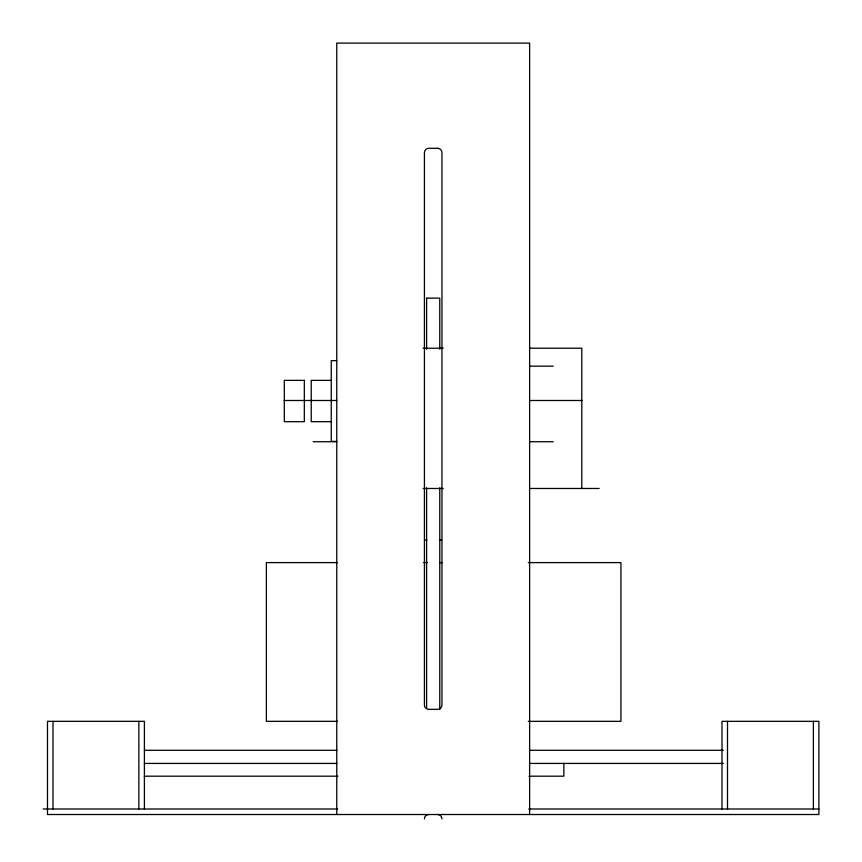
<?xml version="1.0" encoding="UTF-8"?>
<svg xmlns="http://www.w3.org/2000/svg" width="862" height="862" viewBox="0 0 862 862"><rect width="100%" height="100%" fill="white"/><g stroke="black" fill="none" stroke-linecap="round" stroke-linejoin="round"><path stroke-width="1.29" d="M426.636 298.133L439.749 298.133L439.771 349.239M423.177 348.216L443.208 348.216M529.624 348.216L581.796 348.216L581.796 488.474M336.762 360.639L331.245 360.639L331.245 441.398L336.762 441.398M529.624 366.167L553.264 366.167M331.245 380.368L311.225 380.368L311.225 421.68L331.245 421.68M284.223 400.496L336.762 400.496M529.624 400.496L582.152 400.496M313.121 441.721L336.762 441.721M529.624 441.721L553.264 441.721M423.177 488.474L443.208 488.474M529.624 488.474L599.155 488.474M424.75 540.118L426.819 540.118M439.555 540.118L441.635 540.118M337.559 562.606L266.38 562.606L266.38 721.332L337.559 721.332M423.511 562.606L427.541 562.606M439.62 562.606L442.314 562.606M528.266 562.606L620.931 562.606L620.931 721.332L528.266 721.332M144.417 750.285L336.934 750.285M529.451 750.285L723.315 750.285M144.417 763.43L336.934 763.43M529.451 763.43L723.315 763.43M144.256 776.188L337.915 776.188M528.891 776.188L563.867 776.188L563.867 763.312M43.1 808.998L337.602 808.998M528.772 808.998L818.9 808.998M813.383 721.332L813.383 808.998M727.506 721.332L727.506 808.998M721.99 808.998L721.99 721.332L818.9 721.332L818.9 814.515L47.485 814.515L47.485 721.332L144.396 721.332L144.396 808.998M529.624 814.515L529.624 43.1L336.762 43.1L336.762 814.515M439.771 487.773L439.771 709.685M426.615 298.133L426.615 349.239M426.615 487.773L426.615 708.338M138.868 721.332L138.868 808.998M53.002 721.332L53.002 808.998M437.573 814.515A4.385 4.385 0 0 1 441.958 818.9M424.427 818.9A4.385 4.385 0 0 1 428.813 814.515M437.573 148.296L428.813 148.296A4.385 4.385 0 0 0 424.427 152.671L424.427 704.944A4.385 4.385 0 0 0 428.813 709.329L437.573 709.329A4.385 4.385 0 0 0 441.958 704.944L441.958 152.671A4.385 4.385 0 0 0 437.573 148.296M304.329 380.368L284.309 380.368L284.309 421.68L304.329 421.68L304.329 380.368"/></g></svg>
